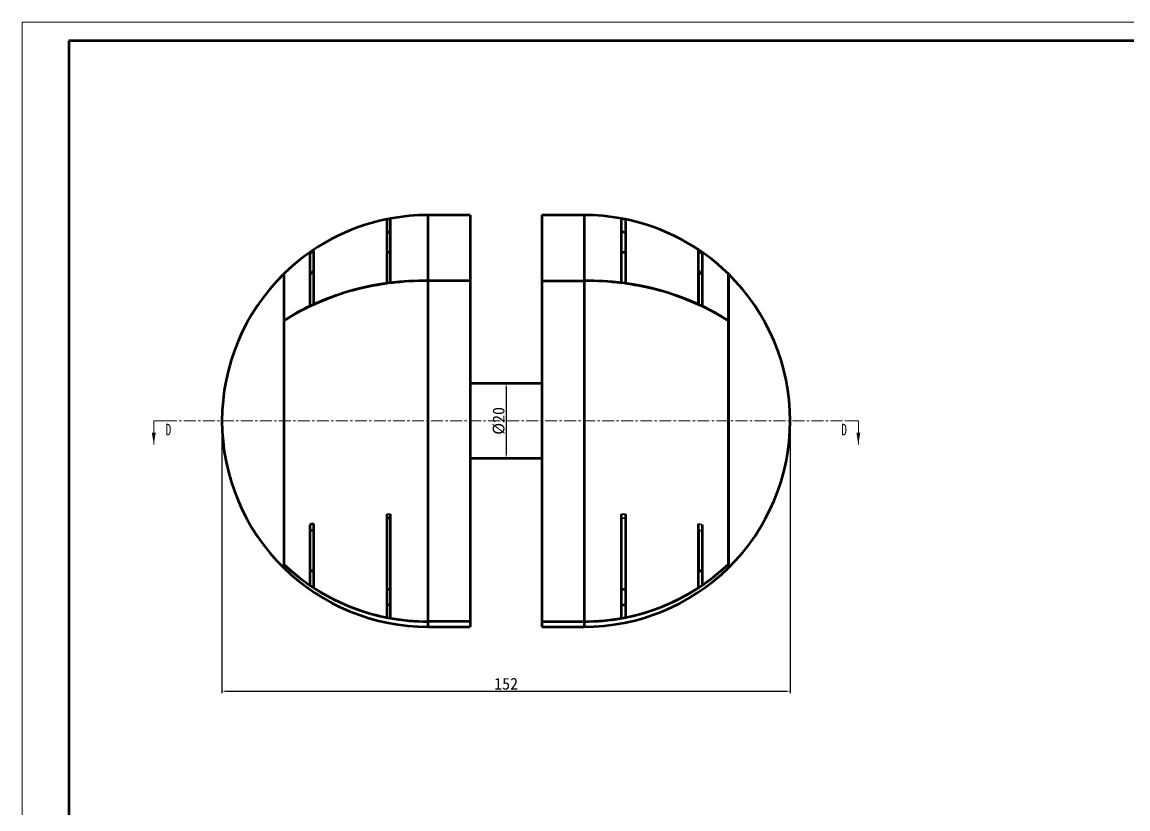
# Model space of a CAD drawing. Header units: millimetres. Extents: x 169 to 11790, y 7 to 1689.
# Drawn here: x 1378 to 2559, y 848 to 1689 of the extents above; entities that cross this region are included whole.
import ezdxf

# ---------------------------------------------------------------- set-up
doc = ezdxf.new("R2010")
doc.units = ezdxf.units.MM
doc.header["$PDSIZE"] = -1
doc.linetypes.add('CENTERX2', pattern=[20.32, 12.7, -2.54, 2.54, -2.54])
doc.layers.add('文字', color=7, linetype='Continuous', lineweight=15)
doc.layers.add('粗实线', color=7, linetype='Continuous', lineweight=53)
doc.styles.add('SLDTEXTSTYLE5', font='TXT', dxfattribs={"width": 0.7})
doc.styles.get("Standard").update_dxf_attribs({"font": ''})
doc.styles.get('Standard').set_extended_font_data('FangSong')
doc.dimstyles.new('ISO-25', dxfattribs={"dimtxt": 2.5, "dimasz": 2.5, "dimexe": 1.25, "dimexo": 0.625, "dimtad": 1, "dimtxsty": 'Standard', "dimcen": 2.5, "dimadec": 0, "dimazin": 0, "dimtfac": 1, "dimtmove": 0, "dimatfit": 3, "dimfxl": 1, "dimarcsym": 0})

# ---------------------------------------------------------------- blocks, each defined once
blk = doc.blocks.new('*D22')
at = {"color": 0, "lineweight": -2, "transparency": 16777216}
for p, q in [((1894.8, 1302.5), (1896.8, 1302.5)), ((1894.8, 1298.4), (1894.8, 1226.5)), ((1894.8, 1222.5), (1896.8, 1222.5))]:
    blk.add_line(p, q, dxfattribs=at)
at = {"color": 0, "transparency": 16777216}
for points in [[(1894.1, 1298.4), (1895.4, 1298.4), (1894.8, 1302.5)], [(1894.1, 1226.5), (1895.4, 1226.5), (1894.8, 1222.5)]]:
    blk.add_solid(points, dxfattribs=at)
at = {"layer": 'Defpoints', "color": 0, "transparency": 16777216}
for p in [(1894.8, 1302.5), (1894.8, 1222.5), (1894.8, 1222.5)]:
    blk.add_point(p, dxfattribs=at)
at = {"color": 0, "transparency": 16777216, "insert": (1887, 1262.5), "char_height": 3.5, "attachment_point": 5, "rotation": 90}
blk.add_mtext('{\\H3.57143x;%%C\\fSimSun|b0|i0|c134|p2;20}', dxfattribs=at)
blk = doc.blocks.new('*D23')
at = {"color": 0, "lineweight": -2, "transparency": 16777216}
for p, q in [((1591.3, 1262.5), (1591.3, 971.6)), ((2198.2, 1262.5), (2198.2, 971.6)), ((1595.4, 973.6), (2194.2, 973.6))]:
    blk.add_line(p, q, dxfattribs=at)
at = {"color": 0, "transparency": 16777216}
for points in [[(1595.4, 974.3), (1595.4, 972.9), (1591.3, 973.6)], [(2194.2, 974.3), (2194.2, 972.9), (2198.2, 973.6)]]:
    blk.add_solid(points, dxfattribs=at)
at = {"layer": 'Defpoints', "color": 0, "transparency": 16777216}
for p in [(1591.3, 1262.5), (2198.2, 1262.5), (2198.2, 973.6)]:
    blk.add_point(p, dxfattribs=at)
at = {"color": 0, "transparency": 16777216, "insert": (1894.8, 981.4), "char_height": 3.5, "attachment_point": 5}
blk.add_mtext('{\\fSimSun|b0|i0|c134|p2;\\H3.57143x;152}', dxfattribs=at)

msp = doc.modelspace()

# ---------------------------------------------------------------- linework, layer by layer
at = {"linetype": 'Continuous', "lineweight": 53}
for p, q in [((1767.279, 1478.019), (1767.279, 1409.249)), ((1771.279, 1409.779), (1771.279, 1478.797)), ((1856.479, 1482.464), (1811.279, 1482.464)), ((1811.279, 1482.464), (1811.279, 1412.276)), ((1856.479, 1482.464), (1856.479, 1412.276)), ((1978.239, 1482.463), (1933.039, 1482.463)), ((1933.039, 1482.463), (1933.039, 1412.275)), ((1978.239, 1482.463), (1978.239, 1412.275)), ((2018.239, 1409.778), (2018.239, 1478.796)), ((2022.239, 1478.018), (2022.239, 1409.248)), ((1689.279, 1387.13), (1689.279, 1444.187)), ((1771.279, 1442.464), (1767.279, 1442.464)), ((2022.239, 1442.464), (2018.239, 1442.464)), ((2100.239, 1387.13), (2100.239, 1444.186)), ((1685.279, 1441.051), (1685.279, 1385.272)), ((2104.239, 1441.05), (2104.239, 1385.271)), ((1657.279, 1419.575), (1657.279, 1369.451)), ((1657.279, 1419.575), (1657.279, 1216.317)), ((1689.279, 1422.464), (1688.646, 1422.464)), ((2100.871, 1422.464), (2100.239, 1422.464)), ((2100.239, 1422.464), (2100.239, 1387.13)), ((2132.239, 1216.317), (2132.239, 1419.575)), ((2132.239, 1419.574), (2132.239, 1369.45)), ((1811.279, 1412.276), (1811.279, 1048.032)), ((1856.479, 1412.276), (1811.279, 1412.276)), ((1856.479, 1412.276), (1856.479, 1042.464)), ((1933.039, 1412.276), (1978.239, 1412.276)), ((1933.039, 1412.276), (1933.039, 1048.032)), ((1978.239, 1412.276), (1978.239, 1048.032)), ((1657.279, 1369.451), (1657.279, 1105.352)), ((2132.239, 1369.451), (2132.239, 1109.329)), ((1933.039, 1302.464), (1856.479, 1302.464)), ((1856.479, 1222.464), (1933.039, 1222.464)), ((1657.279, 1216.317), (1657.279, 1105.352)), ((2132.239, 1105.352), (2132.239, 1216.317)), ((1767.279, 1162.652), (1767.279, 1052.365)), ((1771.279, 1051.607), (1771.279, 1162.88)), ((2018.239, 1051.607), (2018.239, 1162.88)), ((2022.239, 1162.652), (2022.239, 1052.365)), ((1685.279, 1151.424), (1685.279, 1086.685)), ((1689.279, 1084.024), (1689.279, 1152.382)), ((2100.239, 1084.024), (2100.239, 1152.382)), ((2100.239, 1145.944), (2100.239, 1102.464)), ((2104.239, 1151.424), (2104.239, 1086.685)), ((1686.824, 1102.464), (1689.279, 1102.464)), ((2100.239, 1102.464), (2102.694, 1102.464)), ((2132.239, 1109.329), (2132.239, 1105.352)), ((1767.279, 1082.464), (1771.279, 1082.464)), ((2018.239, 1082.464), (2022.239, 1082.464)), ((1771.279, 1065.5), (1767.279, 1066.312)), ((2018.239, 1065.5), (2022.239, 1066.312)), ((1856.479, 1048.032), (1811.279, 1048.032)), ((1856.479, 1048.032), (1811.279, 1048.032)), ((1811.279, 1048.032), (1811.279, 1042.464)), ((1811.279, 1042.464), (1856.479, 1042.464)), ((1933.039, 1048.032), (1978.239, 1048.032)), ((1933.039, 1048.032), (1933.039, 1042.464)), ((1933.039, 1048.032), (1978.239, 1048.032)), ((1933.039, 1042.464), (1978.239, 1042.464)), ((1978.239, 1048.032), (1978.239, 1042.464))]:
    msp.add_line(p, q, dxfattribs=at)
at = {"linetype": 'CENTERX2', "lineweight": 53}
msp.add_line((1978.239, 1373.679), (1978.239, 1044.032), dxfattribs=at)
at = {"color": 7, "lineweight": 18}
for p, q in [((1518.444, 1262.464), (1531.144, 1262.464)), ((2271.074, 1262.464), (2258.374, 1262.464))]:
    msp.add_line(p, q, dxfattribs=at)
at = {"color": 7, "linetype": 'Continuous', "lineweight": 18}
for p, q in [((1518.444, 1262.464), (1518.444, 1237.064)), ((2271.074, 1262.464), (2271.074, 1237.064))]:
    msp.add_line(p, q, dxfattribs=at)
at = {"linetype": 'CENTERX2', "lineweight": 18}
msp.add_line((1530.187, 1262.464), (2257.863, 1262.464), dxfattribs=at)
at = {"linetype": 'Continuous', "lineweight": 53, "flags": 128}
for points in [[(1689.279, 1100.677), (1686.686, 1102.565), (1685.279, 1103.617)], [(2100.239, 1100.677), (2102.832, 1102.565), (2104.239, 1103.617)]]:
    msp.add_lwpolyline(points, dxfattribs=at)
at = {"linetype": 'Continuous', "lineweight": 53}
for centre, radius, start, end in [((1811.279, 1262.464), 220, 101.536959, 134.427004), ((1810.086, 1260.064), 221.93, 100.070705, 101.121316), ((1811.279, 1262.464), 220, 90, 100.475682), ((1978.239, 1262.463), 220, 79.524318, 90), ((1979.431, 1260.064), 221.93, 78.878684, 79.929295), ((1978.239, 1262.463), 220, 45.572996, 78.463041), ((1809.775, 1272.987), 195.359, 101.364628, 102.563838), ((1979.743, 1272.987), 195.359, 77.436162, 78.635372), ((1780.571, 1323.625), 151.226, 127.133664, 129.059488), ((2008.947, 1323.624), 151.226, 50.940512, 52.866336), ((1811.279, 1262.464), 220, 134.427004, 225.572996), ((1772.54, 1339.969), 117.658, 135.04378, 137.871614), ((2016.978, 1339.968), 117.658, 42.128386, 44.95622), ((1978.239, 1262.464), 220, 314.427004, 45.572996), ((1806.36, 1131.657), 280.662, 88.995779, 122.085008), ((1804.948, 1127.82), 283.939, 97.623765, 114.039997), ((1811.208, 1091.786), 320.49, 89.987314, 97.156928), ((1983.158, 1131.657), 280.662, 57.914992, 91.004221), ((1978.31, 1091.785), 320.49, 82.843072, 90.012686), ((1984.569, 1127.819), 283.939, 65.960003, 82.376235), ((1780.685, 1183.73), 222.983, 115.332032, 123.602881), ((2008.833, 1183.729), 222.983, 56.397119, 64.667968), ((1808.197, 556.88), 602.84, 93.511055, 93.892023), ((1748.367, 896.685), 262.435, 103.011815, 103.909787), ((1731.913, 1006.36), 145.951, 106.984534, 108.633902), ((1808.427, 1267.591), 218.844, 226.316947, 235.755657), ((1810.82, 1270.982), 222.95, 226.474073, 270.117824), ((1811.279, 1262.464), 220, 225.572996, 270), ((1978.697, 1270.982), 222.95, 269.882176, 313.525927), ((1978.239, 1262.464), 220, 270, 314.427004), ((1981.09, 1267.591), 218.844, 304.244343, 313.683053), ((1810.689, 1271.231), 223.13, 237.035318, 258.781562), ((1978.829, 1271.231), 223.13, 281.218438, 302.964682), ((1811.272, 1273.578), 225.546, 259.786392, 270.00168), ((1978.246, 1273.578), 225.546, 269.99832, 280.213608)]:
    msp.add_arc(centre, radius, start, end, dxfattribs=at)
at = {"linetype": 'Continuous', "lineweight": 35}
for centre, radius, start, end in [((1808.836, 470.161), 693.736, 93.103339, 93.434238), ((1980.682, 470.161), 693.736, 86.565762, 86.896661), ((1981.32, 556.88), 602.84, 86.107977, 86.488945), ((2041.151, 896.685), 262.435, 76.090213, 76.988185), ((2057.605, 1006.36), 145.951, 71.366098, 73.015466)]:
    msp.add_arc(centre, radius, start, end, dxfattribs=at)
for p in [(1591.279, 1262.464), (2198.239, 1262.464)]:
    msp.add_point(p)
at = {"color": 7, "linetype": 'Continuous', "lineweight": 18}
for points in [[(1518.444, 1237.064), (1520.476, 1249.764), (1516.412, 1249.764)], [(2271.074, 1237.064), (2273.106, 1249.764), (2269.042, 1249.764)]]:
    msp.add_solid(points, dxfattribs=at)
at = {"layer": '文字'}
for p, q in [((3755.785, 1688.736), (1377.785, 1688.736)), ((1377.785, 1688.736), (1377.785, 6.736))]:
    msp.add_line(p, q, dxfattribs=at)
at = {"layer": '粗实线', "lineweight": 53}
for p, q in [((3735.785, 1668.736), (1427.785, 1668.736)), ((1427.785, 1668.736), (1427.785, 26.736))]:
    msp.add_line(p, q, dxfattribs=at)

# ---------------------------------------------------------------- texts
at = {"color": 7, "linetype": 'Continuous', "char_height": 12.5, "attachment_point": 1, "style": 'SLDTEXTSTYLE5'}
for insert in [(1531.144, 1259.391), (2252.959, 1259.391)]:
    msp.add_mtext('D', dxfattribs=dict(at, insert=insert))

# ---------------------------------------------------------------- dimensions: what is measured, and where the dimension line sits
dim = msp.add_linear_dim(base=(1894.759, 1222.464), p1=(1894.759, 1302.464), p2=(1894.759, 1222.464), angle=90, text='{\\H3.57143x;%%C\\fSimSun|b0|i0|c134|p2;20}', dimstyle='ISO-25', override={"dimtxt": 3.5, "dimasz": 4.08, "dimexe": 2, "dimexo": 0, "dimgap": 1.524, "dimlfac": 0.5, "dimzin": 0, "dimadec": 2, "dimtzin": 0})
dim.commit()
dim.dimension.update_dxf_attribs({"geometry": '*D22', "text_midpoint": (1886.985, 1262.464)})
dim = msp.add_linear_dim(base=(2198.239, 973.6), p1=(1591.279, 1262.464), p2=(2198.239, 1262.464), text='{\\fSimSun|b0|i0|c134|p2;\\H3.57143x;152}', dimstyle='ISO-25', override={"dimtxt": 3.5, "dimasz": 4.08, "dimexe": 2, "dimexo": 0, "dimgap": 1.524, "dimlfac": 0.5, "dimzin": 0, "dimadec": 2, "dimtzin": 0})
dim.commit()
dim.dimension.update_dxf_attribs({"geometry": '*D23', "text_midpoint": (1894.759, 973.6), "dimtype": 160})

doc.saveas('drawing.dxf')
